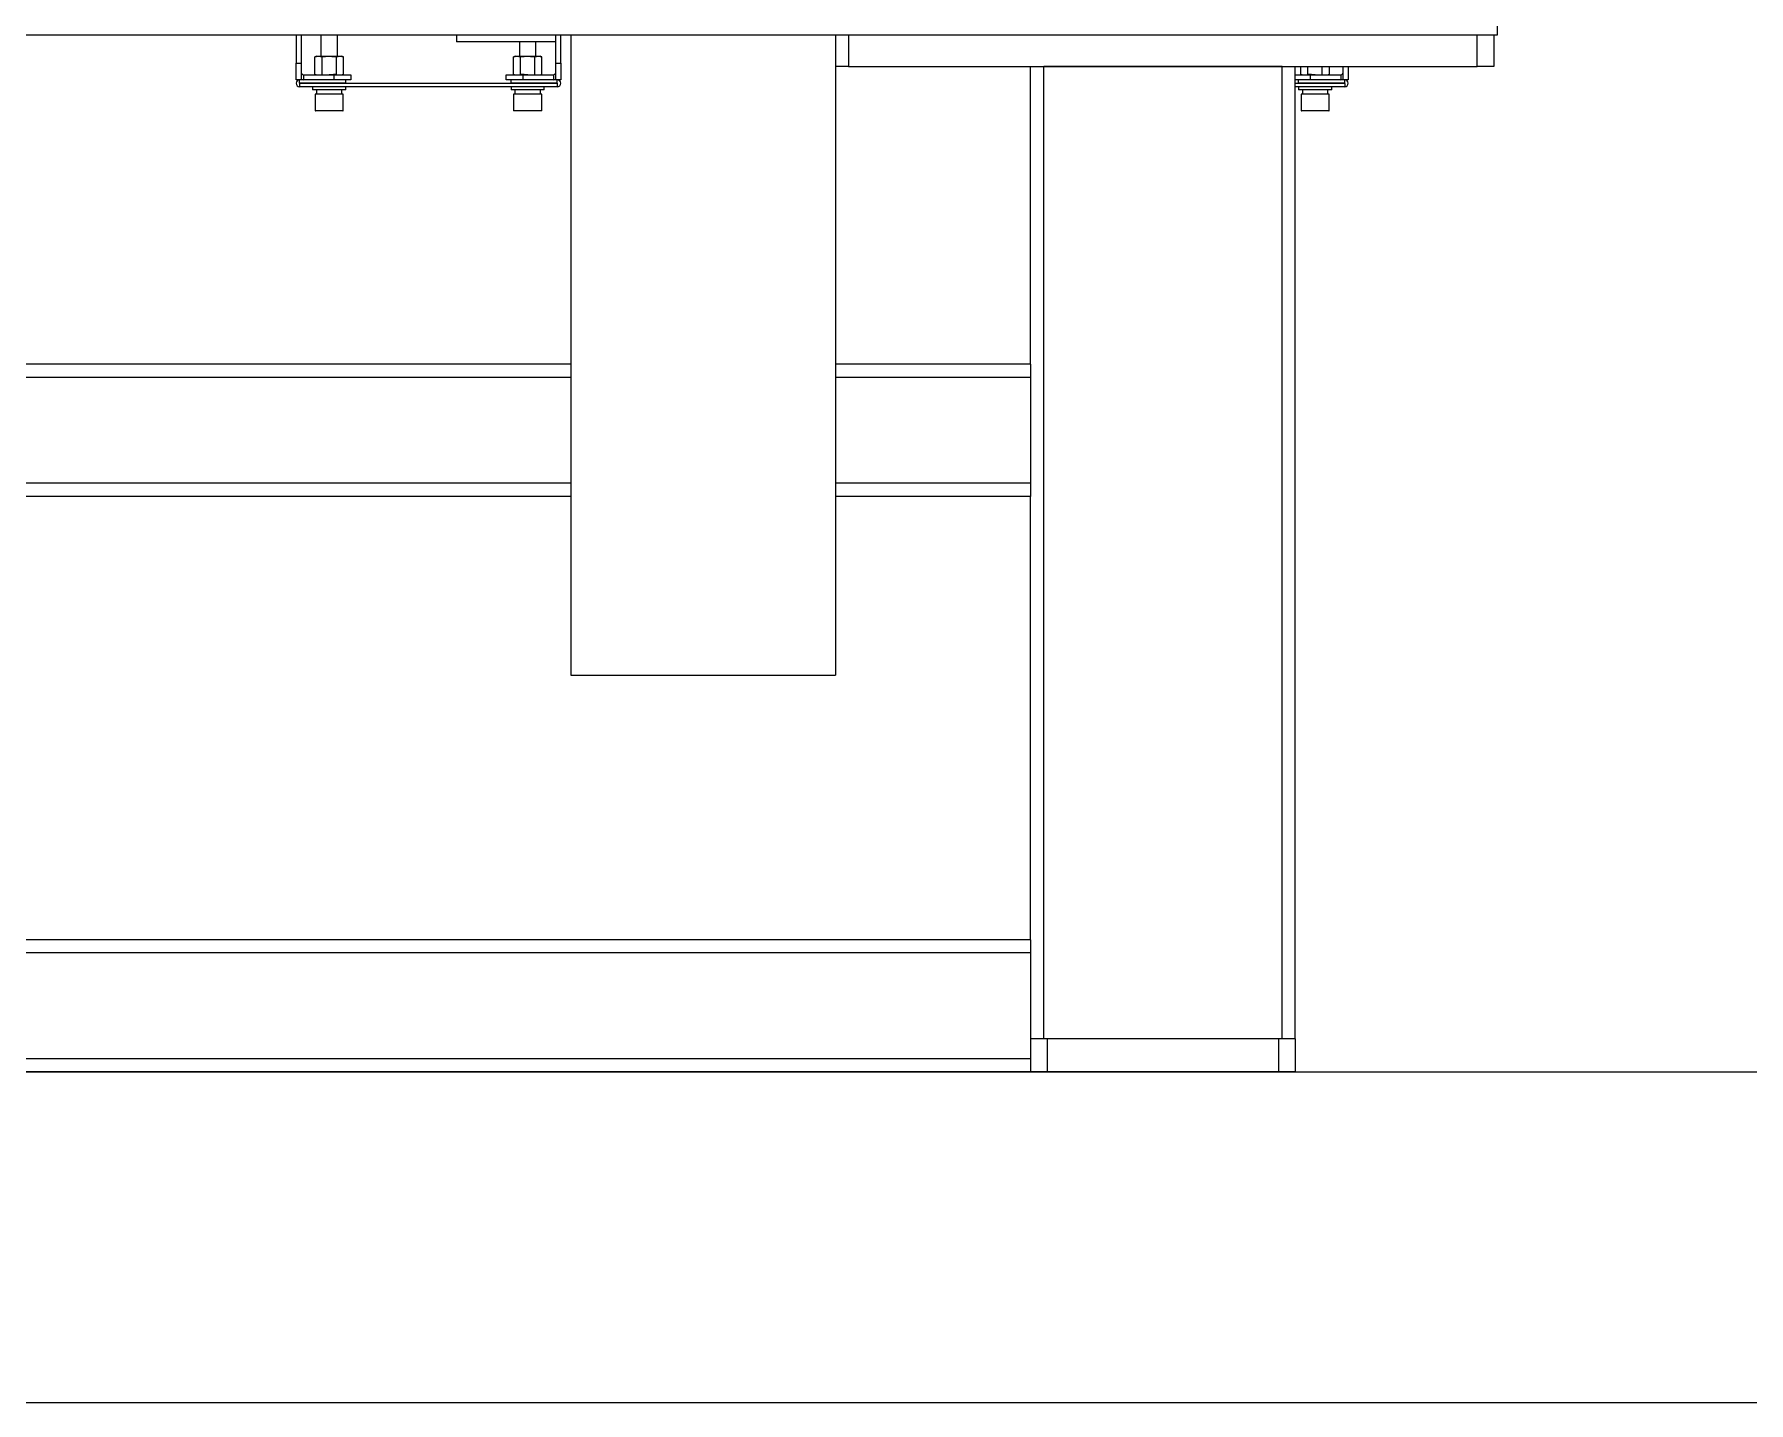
# Model space of a CAD drawing. Header units: millimetres. Extents: x 845401 to 948039, y 511594 to 550263.
# Drawn here: x 904386 to 904904, y 517561 to 517975 of the extents above; entities that cross this region are included whole.
import ezdxf

# ---------------------------------------------------------------- set-up
doc = ezdxf.new("R2010")
doc.units = ezdxf.units.MM
doc.layers.add('A-剖-0.10mm.......SECT-L01', color=255, linetype='Continuous', lineweight=18)

# ---------------------------------------------------------------- blocks, each defined once
blk = doc.blocks.new('A$C2ACC7D0F')
at = {"color": 7, "linetype": 'Continuous', "lineweight": 25}
for p, q in [((1192.5, 316.24), (1192.5, 313.5)), ((1192.5, 313.5), (7.5, 313.5)), ((829.5, 313.5), (829.5, 305)), ((831, 313.5), (831, 305)), ((837, 313.5), (837, 307.1)), ((842, 307.1), (842, 313.5)), ((878, 313.5), (878, 311.5)), ((908, 311.5), (878, 311.5)), ((897, 311.5), (897, 307.1)), ((902, 307.1), (902, 311.5)), ((908, 305), (908, 313.5)), ((909.5, 305), (909.5, 313.5)), ((912.5, 313.5), (912.5, 120)), ((992.5, 313.5), (992.5, 120)), ((1191.5, 313.5), (1191.5, 304)), ((835.76, 307.1), (835.18, 306.95)), ((835.18, 306.95), (836.26, 307.1)), ((835.18, 301.66), (835.18, 306.95)), ((835.76, 307.1), (836.26, 307.1)), ((836.26, 307.1), (837.34, 306.95)), ((836.26, 307.1), (839.5, 307.1)), ((837.34, 306.95), (839.5, 307.1)), ((837.34, 301.66), (837.34, 306.95)), ((839.5, 307.1), (842.74, 307.1)), ((841.66, 306.95), (842.74, 307.1)), ((841.66, 301.66), (841.66, 306.95)), ((842.74, 307.1), (843.81, 306.95)), ((842.74, 307.1), (843.24, 307.1)), ((843.81, 306.95), (843.24, 307.1)), ((843.81, 301.66), (843.81, 306.95)), ((895.76, 307.1), (895.18, 306.95)), ((895.18, 306.95), (896.26, 307.1)), ((895.18, 301.66), (895.18, 306.95)), ((895.76, 307.1), (896.26, 307.1)), ((896.26, 307.1), (897.34, 306.95)), ((896.26, 307.1), (899.5, 307.1)), ((897.34, 306.95), (899.5, 307.1)), ((897.34, 301.66), (897.34, 306.95)), ((899.5, 307.1), (902.74, 307.1)), ((901.66, 306.95), (902.74, 307.1)), ((901.66, 301.66), (901.66, 306.95)), ((902.74, 307.1), (903.81, 306.95)), ((902.74, 307.1), (903.24, 307.1)), ((903.81, 306.95), (903.24, 307.1)), ((903.81, 301.66), (903.81, 306.95)), ((829.5, 305), (831, 305)), ((829.5, 300), (829.5, 305)), ((831, 305), (831, 300)), ((831.74, 301.5), (831.74, 300)), ((831.74, 301.5), (841, 301.5)), ((835.18, 301.66), (835.76, 301.5)), ((841, 300), (841, 301.5)), ((841, 301.5), (846, 301.5)), ((843.24, 301.5), (843.81, 301.66)), ((846, 301.5), (846, 300)), ((893, 300), (893, 301.5)), ((893, 301.5), (898, 301.5)), ((895.18, 301.66), (895.76, 301.5)), ((899.5, 301.5), (897.34, 301.66)), ((898, 301.5), (898, 300)), ((898, 301.5), (907.26, 301.5)), ((903.24, 301.5), (903.81, 301.66)), ((907.26, 301.5), (907.26, 300)), ((908, 305), (909.5, 305)), ((908, 300), (908, 305)), ((909.5, 305), (909.5, 300)), ((996.5, 304), (992.5, 304)), ((996.5, 304), (1186.5, 304)), ((1051.5, 214), (1051.5, 304)), ((1055.5, 10), (1055.5, 304)), ((1127.5, 304), (1055.5, 304)), ((1127.5, 10), (1127.5, 304)), ((1131.5, 10), (1131.5, 304)), ((1131.5, 301.5), (1136, 301.5)), ((1133.18, 301.66), (1133.18, 304)), ((1133.18, 301.66), (1133.76, 301.5)), ((1135.34, 301.66), (1135.34, 304)), ((1137.5, 301.5), (1135.34, 301.66)), ((1136, 301.5), (1136, 300)), ((1136, 301.5), (1145.26, 301.5)), ((1139.66, 301.66), (1139.66, 304)), ((1141.24, 301.5), (1141.81, 301.66)), ((1141.81, 301.66), (1141.81, 304)), ((1145.26, 301.5), (1145.26, 300)), ((1146, 300), (1146, 304)), ((1147.5, 304), (1147.5, 300)), ((1191.5, 304), (1186.5, 304)), ((830.55, 300), (829.5, 300)), ((830.55, 299), (830.55, 300)), ((844.5, 300), (830.55, 300)), ((844.5, 299), (830.55, 299)), ((830.55, 298.9), (830.55, 297.9)), ((908.45, 298.9), (830.55, 298.9)), ((908.45, 297.9), (830.55, 297.9)), ((834.5, 297.9), (834.5, 296.9)), ((836.14, 296.9), (834.5, 296.9)), ((835.25, 295.6), (835.25, 290.7)), ((841.41, 295.6), (835.25, 295.6)), ((835.66, 296.9), (835.66, 295.6)), ((844.5, 296.9), (836.14, 296.9)), ((837, 299), (837, 298.9)), ((843.75, 295.6), (841.41, 295.6)), ((842, 298.9), (842, 299)), ((843.34, 295.6), (843.34, 296.9)), ((843.75, 290.7), (843.75, 295.6)), ((844.5, 299), (844.5, 300)), ((846, 300), (844.5, 300)), ((844.5, 296.9), (844.5, 297.9)), ((894.5, 300), (893, 300)), ((894.5, 299), (894.5, 300)), ((908.45, 300), (894.5, 300)), ((908.45, 299), (894.5, 299)), ((894.5, 297.9), (894.5, 296.9)), ((896.14, 296.9), (894.5, 296.9)), ((895.25, 295.6), (895.25, 290.7)), ((901.41, 295.6), (895.25, 295.6)), ((895.66, 296.9), (895.66, 295.6)), ((904.5, 296.9), (896.14, 296.9)), ((897, 299), (897, 298.9)), ((903.75, 295.6), (901.41, 295.6)), ((902, 298.9), (902, 299)), ((903.34, 295.6), (903.34, 296.9)), ((903.75, 290.7), (903.75, 295.6)), ((904.5, 296.9), (904.5, 297.9)), ((908.45, 299), (908.45, 300)), ((909.5, 300), (908.45, 300)), ((908.45, 298.9), (908.45, 297.9)), ((1132.5, 300), (1131.5, 300)), ((1146.45, 298.9), (1131.5, 298.9)), ((1146.45, 297.9), (1131.5, 297.9)), ((1146.45, 300), (1132.5, 300)), ((1132.5, 299), (1132.5, 300)), ((1146.45, 299), (1132.5, 299)), ((1132.5, 297.9), (1132.5, 296.9)), ((1134.14, 296.9), (1132.5, 296.9)), ((1133.25, 295.6), (1133.25, 290.7)), ((1139.41, 295.6), (1133.25, 295.6)), ((1133.66, 296.9), (1133.66, 295.6)), ((1142.5, 296.9), (1134.14, 296.9)), ((1135, 299), (1135, 298.9)), ((1141.75, 295.6), (1139.41, 295.6)), ((1140, 298.9), (1140, 299)), ((1141.34, 295.6), (1141.34, 296.9)), ((1141.75, 290.7), (1141.75, 295.6)), ((1142.5, 296.9), (1142.5, 297.9)), ((1146.45, 299), (1146.45, 300)), ((1147.5, 300), (1146.45, 300)), ((1146.45, 298.9), (1146.45, 297.9)), ((843.65, 290.6), (835.35, 290.6)), ((903.65, 290.6), (895.35, 290.6)), ((1141.65, 290.6), (1133.35, 290.6)), ((912.5, 214), (146.5, 214)), ((1051.5, 214), (992.5, 214)), ((1051.5, 214), (1051.5, 210)), ((1051.5, 210), (1051.5, 178)), ((1051.5, 178), (1051.5, 174)), ((912.5, 174), (146.5, 174)), ((1051.5, 174), (992.5, 174)), ((1051.5, 40), (1051.5, 174)), ((912.5, 120), (992.5, 120)), ((1051.5, 40), (146.5, 40)), ((1051.5, 40), (1051.5, 36)), ((1051.5, 36), (146.5, 36)), ((1051.5, 36), (1051.5, 4)), ((1055.5, 10), (1051.5, 10)), ((1127.5, 10), (1055.5, 10)), ((1056.5, 10), (1056.5, 0)), ((1126.5, 10), (1056.5, 10)), ((1126.5, 0), (1126.5, 10)), ((1131.5, 10), (1127.5, 10)), ((1131.5, 10), (1131.5, 0)), ((1051.5, 4), (146.5, 4)), ((1051.5, 0), (146.5, 0)), ((1051.5, 4), (1051.5, 0)), ((1056.5, 0), (1051.5, 0)), ((1126.5, 0), (1056.5, 0)), ((1131.5, 0), (1126.5, 0))]:
    blk.add_line(p, q, dxfattribs=at)
at = {"color": 8, "linetype": 'Continuous', "lineweight": 25}
for p, q in [((996.5, 313.5), (996.5, 304)), ((1186.5, 304), (1186.5, 313.5)), ((835.25, 290.7), (843.75, 290.7)), ((895.25, 290.7), (903.75, 290.7)), ((1133.25, 290.7), (1141.75, 290.7)), ((912.5, 210), (146.5, 210)), ((1051.5, 210), (992.5, 210)), ((912.5, 178), (146.5, 178)), ((1051.5, 178), (992.5, 178))]:
    blk.add_line(p, q, dxfattribs=at)
at = {"color": 7, "linetype": 'Continuous', "lineweight": 25}
for points in [[(831, 300.13), (831.3, 300.04), (831.74, 300)], [(907.26, 300), (907.7, 300.04), (908, 300.13)], [(1145.26, 300), (1145.7, 300.04), (1146, 300.13)]]:
    blk.add_lwpolyline(points, dxfattribs=at)
for centre, radius, start, end in [((831.74, 302.24), 0.737, 180, 270), ((907.26, 302.24), 0.737, 270, 0), ((1145.26, 302.24), 0.737, 270, 0), ((830.55, 298.95), 1.05, 90, 270), ((830.55, 298.95), 0.05, 90, 270), ((908.45, 298.95), 1.05, 270, 90), ((908.45, 298.95), 0.05, 270, 90), ((1146.45, 298.95), 1.05, 270, 90), ((1146.45, 298.95), 0.05, 270, 90), ((835.35, 290.7), 0.1, 180, 270), ((843.65, 290.7), 0.1, 270, 0), ((895.35, 290.7), 0.1, 180, 270), ((903.65, 290.7), 0.1, 270, 0), ((1133.35, 290.7), 0.1, 180, 270), ((1141.65, 290.7), 0.1, 270, 0)]:
    blk.add_arc(centre, radius, start, end, dxfattribs=at)
for points, knots in [([(839.5, 307.1), (840.06, 307.08), (840.78, 307.06), (841.5, 306.97), (841.66, 306.95)], [0, 0, 0, 0, 0.778777, 1, 1, 1, 1]), ([(899.5, 307.1), (900.06, 307.08), (900.78, 307.06), (901.5, 306.97), (901.66, 306.95)], [0, 0, 0, 0, 0.778777, 1, 1, 1, 1]), ([(841.66, 301.66), (841.5, 301.63), (840.78, 301.54), (840.06, 301.52), (839.5, 301.5)], [0, 0, 0, 0, 0.221223, 1, 1, 1, 1])]:
    blk.add_open_spline(points, degree=3, knots=knots, dxfattribs=at)

msp = doc.modelspace()

# ---------------------------------------------------------------- linework, layer by layer
at = {"layer": 'A-剖-0.10mm.......SECT-L01', "color": 5}
msp.add_lwpolyline([(928061.12, 517560.93), (897418.25, 517560.93), (897418.25, 517660.93), (928061.12, 517660.93)], close=True, dxfattribs=at)

# ---------------------------------------------------------------- block references
at = {"color": 6}
msp.add_blockref('A$C2ACC7D0F', (903635.35, 517660.92, 25.38), dxfattribs=at)

doc.saveas('drawing.dxf')
